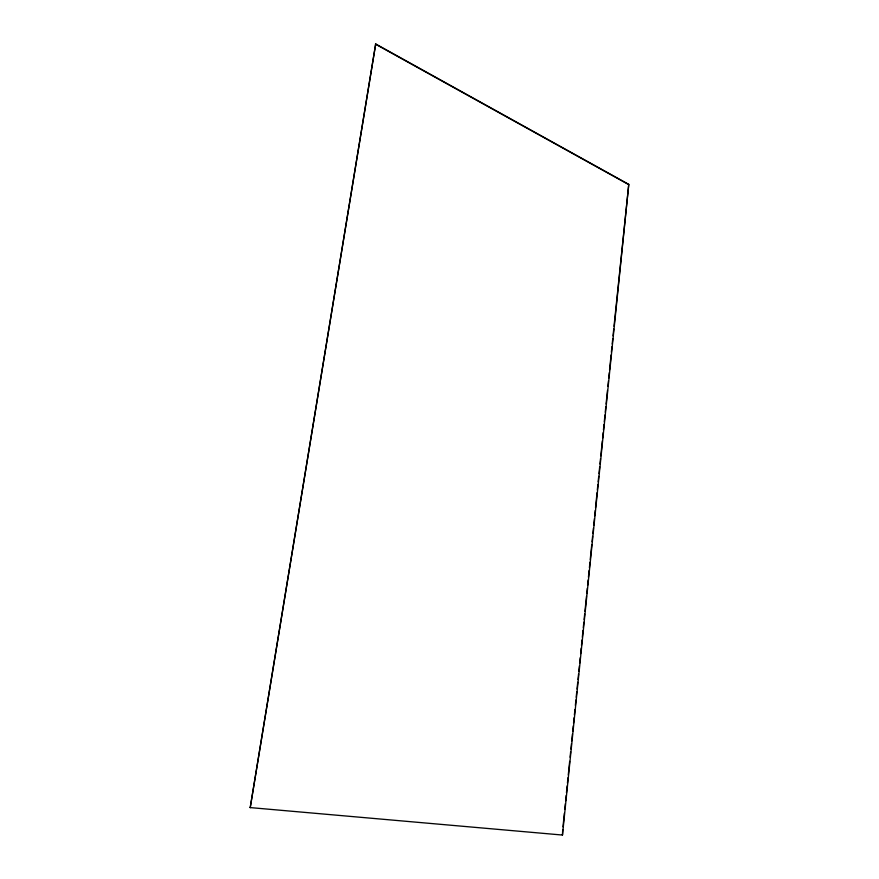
<?xml version="1.0" encoding="UTF-8"?>
<svg xmlns="http://www.w3.org/2000/svg" width="879" height="879" viewBox="0 0 879 879"><rect width="100%" height="100%" fill="white"/><g stroke="black" fill="none" stroke-linecap="round" stroke-linejoin="round"><path stroke-width="1.32" d="M562.703 829.534L562.472 835.05L628.771 184.37L375.696 43.95L250.229 807.592L375.696 43.95M562.989 826.809L564.373 813.174M564.79 809.076L565.351 803.626M565.626 800.901L566.186 795.44M566.461 792.715L567.153 785.892M567.438 783.167L567.988 777.717M568.274 774.981L569.658 761.346M570.075 757.259L570.636 751.798M570.91 749.073L571.471 743.623M571.746 740.887L572.438 734.075M572.723 731.35L573.273 725.889M573.547 723.164L574.108 717.703M574.383 714.979L574.943 709.529M575.36 705.43L575.921 699.981M576.195 697.256L576.745 691.795M577.031 689.07L577.723 682.247M577.997 679.522L578.558 674.072M578.832 671.336L579.393 665.886M579.668 663.162L580.228 657.701M580.645 653.613L581.195 648.153M581.48 645.428L582.03 639.978M582.316 637.242L583.008 630.43M583.282 627.705L583.843 622.244M584.117 619.519L584.678 614.058M584.953 611.334L586.48 596.336M586.765 593.611L587.315 588.15M587.59 585.425L588.15 579.964M588.425 577.239L589.128 570.427M589.402 567.691L589.963 562.241M590.238 559.516L591.765 544.508M592.039 541.783L592.6 536.333M592.875 533.597L593.435 528.147M593.71 525.422L594.413 518.599M594.687 515.874L595.237 510.413M595.522 507.688L597.05 492.69M597.324 489.966L597.885 484.505M598.159 481.78L598.72 476.319M598.995 473.594L599.687 466.782M599.972 464.046L600.522 458.596M600.807 455.871L602.335 440.862M602.609 438.138L603.17 432.688M603.444 429.952L604.005 424.502M604.28 421.777L604.972 414.954M605.257 412.229L605.807 406.768M606.081 404.043L607.477 390.408M607.894 386.32L608.455 380.86M608.729 378.135L609.29 372.674M609.565 369.949L611.092 354.951M611.366 352.226L611.927 346.765M612.202 344.041L612.762 338.58M613.037 335.855L613.729 329.043M614.014 326.307L628.771 184.37M250.229 807.592L562.472 835.05M375.421 44.126L628.474 184.48"/></g></svg>
